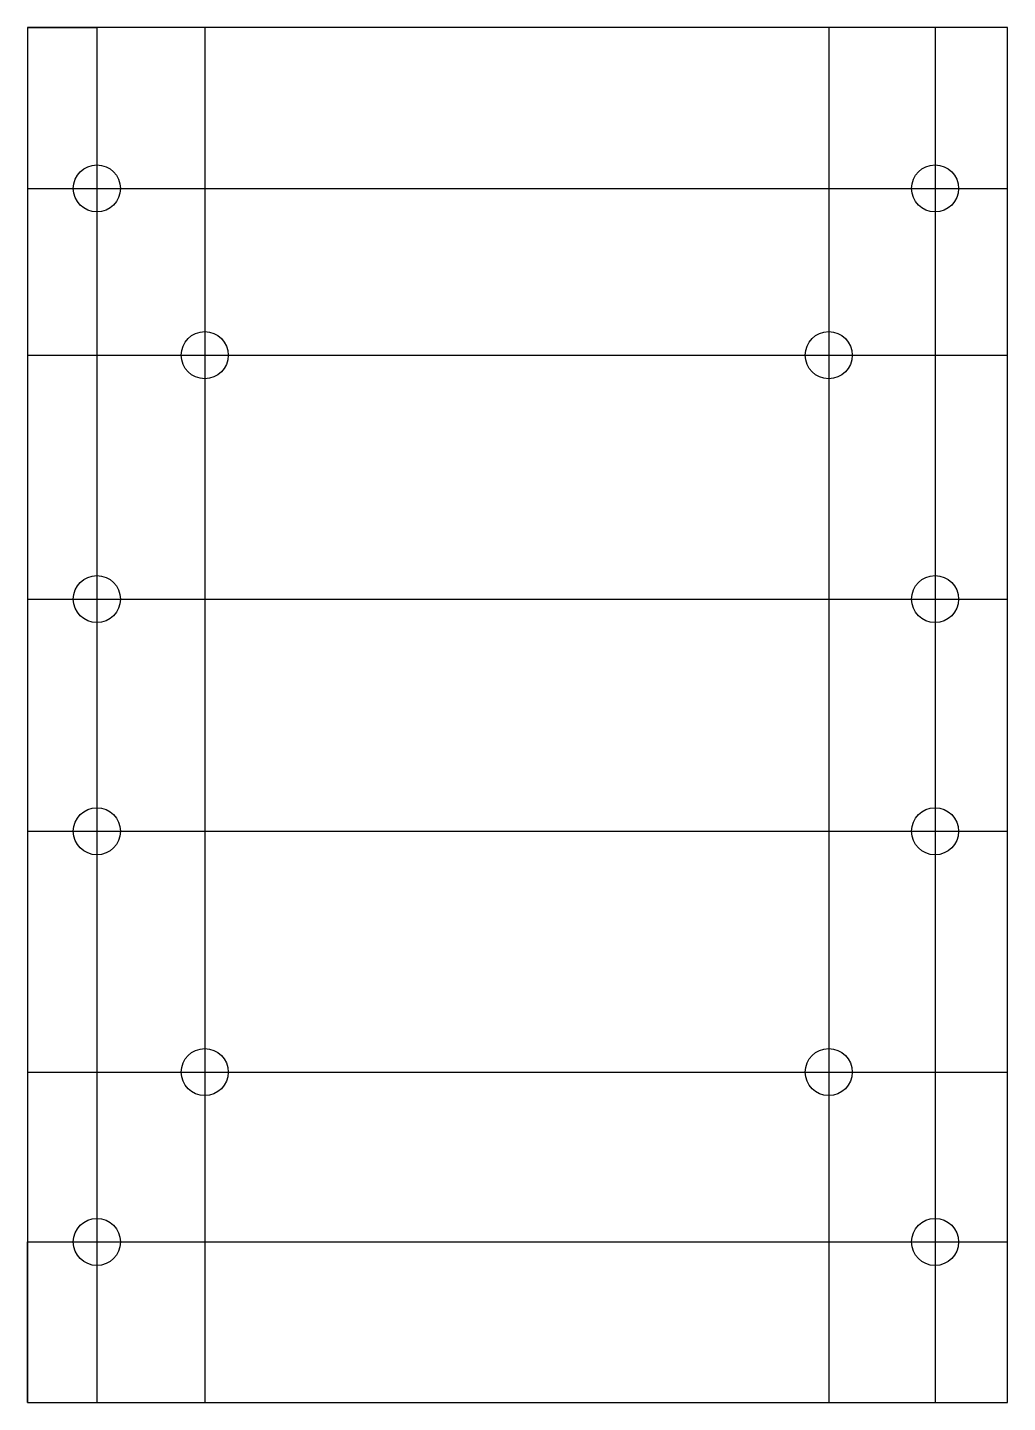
# Model space of a CAD drawing. Header units: millimetres. Extents: x 0 to 126, y 0 to 176.
import ezdxf

# ---------------------------------------------------------------- set-up
doc = ezdxf.new("R2010")
doc.units = ezdxf.units.MM

msp = doc.modelspace()

# ---------------------------------------------------------------- linework, layer by layer
for p, q in [((0, 176.45), (0, 73.3)), ((0, 176.45), (0, 41.25)), ((0, 176.45), (0, 41.25)), ((0, 176.45), (8.9, 176.45)), ((8.9, 176.45), (8.9, 0)), ((22.75, 176.45), (22.75, 0)), ((102.85, 176.45), (102.85, 0)), ((125.8, 176.45), (103.05, 176.45)), ((116.5, 176.45), (116.5, 0)), ((0, 155.8), (125.8, 155.8)), ((0, 155.8), (0, 42.4)), ((0, 155.8), (0, 20.6)), ((0, 134.4), (125.8, 134.4)), ((0, 103.1), (125.8, 103.1)), ((0, 73.3), (125.8, 73.3)), ((0, 42.4), (125.8, 42.4)), ((0, 0), (0, 20.6)), ((0, 20.6), (125.8, 20.6))]:
    msp.add_line(p, q)
msp.add_lwpolyline([(0, 0), (125.8, 0), (125.8, 176.45), (0, 176.45)], close=True)
for centre in [(8.9, 155.8), (116.5, 155.8), (22.75, 134.4), (102.85, 134.4), (8.9, 103.1), (116.5, 103.1), (8.9, 73.3), (116.5, 73.3), (22.75, 42.4), (102.85, 42.4), (8.9, 20.6), (116.5, 20.6)]:
    msp.add_circle(centre, 3.02)

doc.saveas('drawing.dxf')
